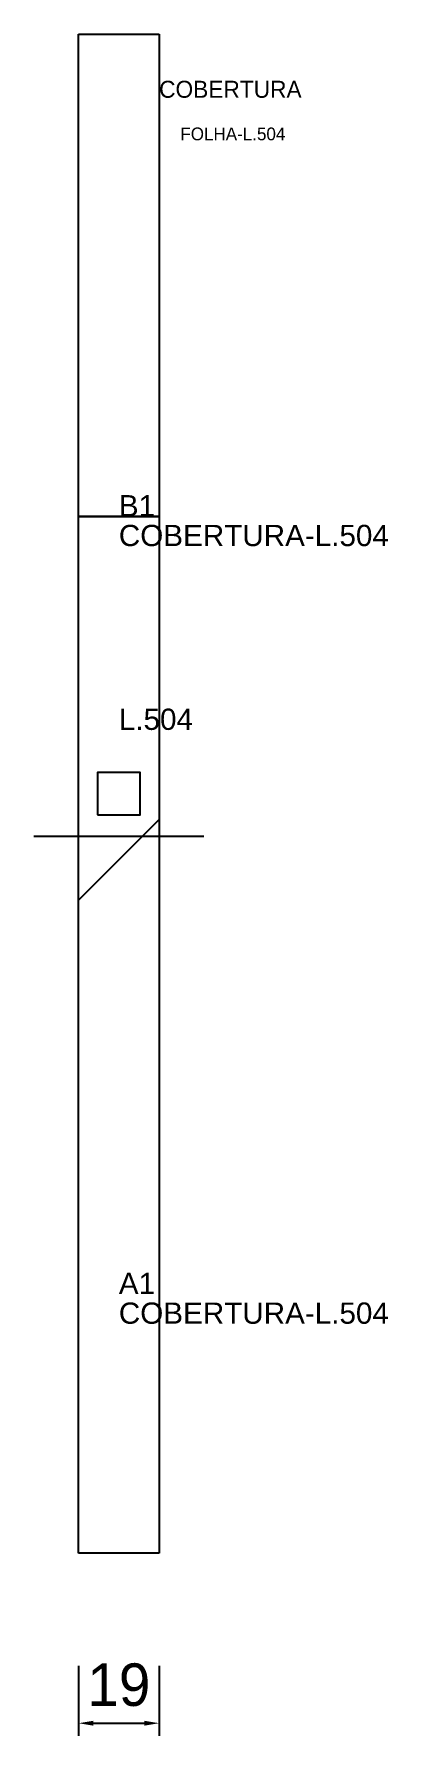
# Model space of a CAD drawing. Header units: metres. Extents: x 212 to 295, y -199 to 202.
import ezdxf

# ---------------------------------------------------------------- set-up
doc = ezdxf.new("R2010")
doc.units = ezdxf.units.M
for name, color, linetype in [('3', 3, 'CONTINUOUS'), ('AUX00', 7, 'CONTINUOUS'), ('COTA', 241, 'CONTINUOUS'), ('FOLHA', 255, 'CONTINUOUS'), ('Hachura', 251, 'CONTINUOUS'), ('NOMENCLATURA', 7, 'CONTINUOUS'), ('Nível', 160, 'CONTINUOUS'), ('Painéis', 200, 'CONTINUOUS'), ('Pilares', 5, 'CONTINUOUS'), ('SARR_2.2x7', 40, 'CONTINUOUS')]:
    doc.layers.add(name, color=color, linetype=linetype)
doc.styles.add('ARIAL', font='Arial.ttf')
doc.styles.add('STR_STANDARD', font='arial.ttf')
doc.dimstyles.new('EZ DXF', dxfattribs={"dimtxt": 10, "dimasz": 3.5, "dimexe": 3, "dimexo": 1.5, "dimgap": 1, "dimtad": 1, "dimdec": 1, "dimdsep": 46, "dimcen": 2.5, "dimazin": 3, "dimtfac": 1, "dimtmove": 0, "dimatfit": 3})

msp = doc.modelspace()

# ---------------------------------------------------------------- hatches: boundary and pattern name
at = {"layer": 'Hachura'}
h = msp.add_hatch(dxfattribs=at)
h.set_pattern_fill('ANSI31', scale=50)
h.paths.add_polyline_path([(241.2, 201.5), (241.2, -156), (222.2, -156), (222.2, 201.5)])
h = msp.add_hatch(dxfattribs=at)
h.set_pattern_fill('ANSI31', scale=50)
h.paths.add_polyline_path([(241.2, 201.5), (241.2, -156), (222.2, -156), (222.2, 201.5)])

# ---------------------------------------------------------------- linework, layer by layer
at = {"layer": '3'}
msp.add_lwpolyline([(222.2, 88), (241.2, 88)], close=True, dxfattribs=at)
msp.add_lwpolyline([(222.2, 88), (241.2, 88)], close=True, dxfattribs=at)
at = {"layer": 'Painéis', "color": 200}
for p, q in [((222.2, -156), (222.2, 201.5)), ((222.2, 201.5), (241.2, 201.5)), ((222.2, -156), (222.2, 201.5)), ((222.2, 201.5), (241.2, 201.5)), ((241.2, 201.5), (241.2, -156)), ((241.2, 201.5), (241.2, -156)), ((241.2, -156), (222.2, -156)), ((241.2, -156), (222.2, -156))]:
    msp.add_line(p, q, dxfattribs=at)
at = {"layer": 'Pilares'}
msp.add_lwpolyline([(226.7, 17.75), (236.7, 17.75), (236.7, 27.75), (226.7, 27.75)], close=True, dxfattribs=at)
msp.add_lwpolyline([(226.7, 17.75), (236.7, 17.75), (236.7, 27.75), (226.7, 27.75)], close=True, dxfattribs=at)
at = {"layer": 'SARR_2.2x7'}
msp.add_line((211.7, 12.75), (251.7, 12.75), dxfattribs=at)
msp.add_line((211.7, 12.75), (251.7, 12.75), dxfattribs=at)

# ---------------------------------------------------------------- texts
at = {"layer": '3', "style": 'STR_STANDARD'}
for s, p in [('B1', (231.7, 88)), ('B1', (231.7, 88)), ('A1', (231.7, -95)), ('A1', (231.7, -95))]:
    msp.add_text(s, height=5, dxfattribs=at).set_placement(p)
at = {"layer": 'AUX00', "style": 'STR_STANDARD'}
for p in [(231.7, 81), (231.7, 81), (231.7, -102), (231.7, -102)]:
    msp.add_text('COBERTURA-L.504', height=5, dxfattribs=at).set_placement(p)
at = {"layer": 'FOLHA'}
msp.add_text('FOLHA-L.504', height=3, dxfattribs=at).set_placement((246.2, 176.5))
msp.add_text('FOLHA-L.504', height=3, dxfattribs=at).set_placement((246.2, 176.5))
at = {"layer": 'NOMENCLATURA', "insert": (231.7, 42.75), "char_height": 5, "attachment_point": 1, "style": 'ARIAL'}
msp.add_mtext('L.504', dxfattribs=at)
msp.add_mtext('L.504', dxfattribs=at)
at = {"layer": 'Nível'}
msp.add_text('COBERTURA', height=4, dxfattribs=at).set_placement((241.2, 186.5))
msp.add_text('COBERTURA', height=4, dxfattribs=at).set_placement((241.2, 186.5))

# ---------------------------------------------------------------- dimensions: what is measured, and where the dimension line sits
at = {"layer": 'COTA'}
msp.add_linear_dim(base=(222.2, -196), p1=(222.2, -181), p2=(241.2, -181), dimstyle='EZ DXF', dxfattribs=at).render()
msp.add_linear_dim(base=(222.2, -196), p1=(222.2, -181), p2=(241.2, -181), dimstyle='EZ DXF', dxfattribs=at).render()

doc.saveas('drawing.dxf')
